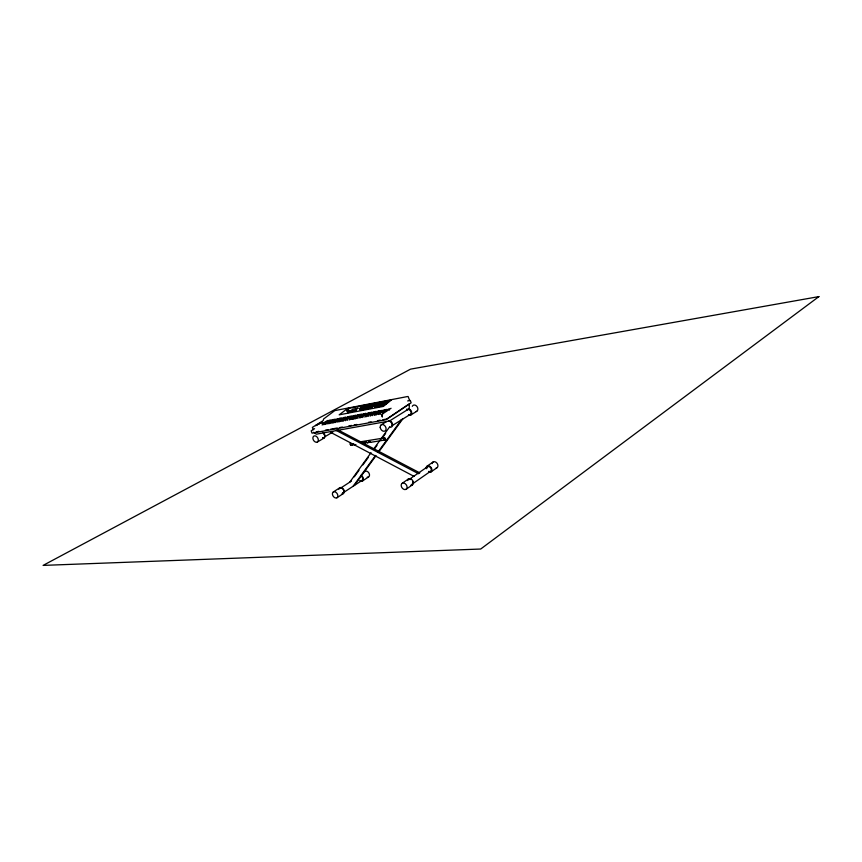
<?xml version="1.0" encoding="UTF-8"?>
<svg xmlns="http://www.w3.org/2000/svg" width="862" height="862" viewBox="0 0 862 862"><rect width="100%" height="100%" fill="white"/><g stroke="black" fill="none" stroke-linecap="round" stroke-linejoin="round"><path stroke-width="1.29" d="M382.965 413.695L382.987 412.37L388.363 409.084L389.085 408.944L389.452 410.021M380.444 414.159L380.465 412.844L385.842 409.558L386.564 409.418L386.941 410.484M368.246 416.421L368.279 415.107L373.677 411.842L374.388 411.702L374.765 412.769M372.61 415.613L372.643 414.299L378.041 411.023L378.752 410.883L379.118 411.95M362.288 417.531L362.32 416.217L368.451 412.823M364.001 417.208L364.033 415.904L369.453 412.639L370.154 412.499L370.531 413.555M357.935 418.339L357.967 417.036L363.398 413.771L364.098 413.641L364.464 414.687M343.582 421.001L343.615 419.708L349.088 416.465L349.767 416.335L350.134 417.37M347.709 420.236L347.752 418.932L353.204 415.689L353.894 415.559L354.26 416.605M368.613 441.419C369.055 444.555 367.762 438.607 370.628 442.325L385.282 439.932A1.218 0.894 57.9 0 0 384.571 437.896L359.573 441.947M352.698 443.79C353.032 447.152 351.718 441.225 354.605 444.835L355.92 444.544M361.825 442.238L361.986 443.445M369.378 408.125C368.602 406.832 369.399 404.526 370.574 407.866M370.789 407.694L370.261 406.314L368.677 406.81M371.641 405.937L370.488 406.239L370.962 405.927M369.539 406.142C365.919 404.881 373.041 412.09 369.055 406.099M367.794 408.135C370.315 407.564 365.984 406.465 367.061 407.263M366.231 408.2L367.869 407.176M367.212 406.595L367.621 408.566M365.973 408.437L365.714 406.918L367.234 406.487M364.583 408.028L365.456 407.349M364.076 408.911C363.333 410.107 364.173 408.038 363.85 407.112C365.337 405.69 367.309 409.31 365.326 409.353M363.624 407.823L361.975 408.469M363.667 407.758C361.221 408.469 363.161 407.974 362.848 407.866M361.706 409.299C361.598 403.082 362.719 411.034 363.602 409.612M361.469 408.006L362.633 407.23L363.441 409.407M361.178 408.362L364.572 405.97L364.335 405.431L363.495 406.562M359.993 408.879C362.105 408.717 359.282 406.886 360.305 409.967M371.813 407.155L371.597 405.452L372.028 407.047L370.94 407.327L370.466 406.024L371.834 405.808M370.326 406.39L368.968 406.961M370.531 406.217L371.21 405.56L370.66 406.25M370.078 407.004L369.507 407.23L370.089 406.95M367.331 407.92L366.684 408.179M368.096 406.681L369.238 406.045M366.641 407.543L367.966 406.799L366.856 407.403M366.253 408.879L364.874 409.375L365.531 409.008M368.537 407.737C368.947 405.323 367.18 406.864 369.195 406.401M363.182 409.579L362.18 407.252L361.415 408.017M364.432 408.028L366.781 405.862L365.035 407.489M364.303 407.941L365.714 407.424M368.333 408.308C366.339 409.73 364.615 405.614 367.309 405.711L363.969 407.554L364.561 407.564M363.516 407.748L363.936 409.084M363.322 408.297L362.751 408.523M361.113 408.211L359.745 408.707L361.103 408.071L359.766 408.696L360.187 408.329L361.038 409.859L360.866 408.092L361.253 409.698L360.381 410.226L361.404 409.612M361.286 407.974L362.008 407.306L363.117 409.461M360.919 408.76L360.348 408.976L360.93 408.707M359.81 408.803L360.531 408.189L361.049 410.021M370.929 406.045L371.597 405.452M370.304 406.401L369.582 406.853M363.71 407.575C363.861 405.269 367.05 411.562 365.499 407.209L364.26 407.834M362.579 407.198L361.286 407.845L362.008 407.306M349.907 481.987L371.037 452.679M373.386 449.425L389.818 426.636M354.304 476.826L359.001 470.318M362.913 464.887L368.397 457.302M374.658 448.617L377.006 445.363M381.704 438.855L385.616 433.435M353.517 485.748L375.53 455.427M377.89 452.184L401.487 419.697M376.015 455.696L354.778 484.918L353.323 485.877M378.375 452.453L402.759 418.91L401.304 419.816M365.283 441.689L365.413 443.143L365.423 441.613M372.438 406.67L371.834 405.431L371.102 405.991L371.942 405.603M366.005 406.864L367.104 406.368M371.253 405.549L370.477 406.067L371.694 405.883M368.16 408.577L367.966 408.685M370.348 406.605C368.203 407.209 371.77 410.129 368.99 405.959M367.74 407.392L367.083 407.521M364.357 408.34L364.658 408.566M364.066 409.364L363.107 407.661M362.352 407.909C361.534 408.006 363.311 407.834 362.212 408.394M361.577 409.515L360.866 408.092M364.885 406.961L363.645 407.349L364.098 408.62M364.41 406.842C362.837 408.157 366.027 406.099 364.594 407.133C365.585 408.286 365.413 410.851 364.303 407.273M366.339 408.006L366.328 406.508L367.234 408.663L366.501 406.444L366.005 406.983M359.928 408.739L360.531 408.179M367.19 406.541L366.695 406.724M365.369 406.196L366.21 405.075L365.854 406.099L362.59 407.866M376.651 405.388L378.914 403.481L375.746 405.56M373.397 404.655L374.033 403.556L372.944 404.149L373.882 404.246M375.067 404.332L375.918 403.2L375.649 404.159M374.528 404.44L372.546 406.002L374.496 404.397M372.847 406.11L376.155 403.739M371.953 406.282L375.972 403.772M376.974 403.966L377.825 402.823L377.47 403.869L376.101 404.019L373.839 405.927M377.33 403.06L377.707 404.321L377.168 403.276M377.621 403.007L377.922 404.073M374.733 405.754L378.062 403.373M377.19 403.922L377.89 403.405M373.537 403.793L373.914 405.054L373.365 404.009M373.181 404.698L373.774 404.203M374.83 403.782L375.918 403.2M375.423 403.427L375.692 404.709M360.402 408.502L364.572 405.97M363.85 405.657L364.217 406.918L363.678 405.883M363.258 406.024L364.335 405.431M360.736 408.469L362.773 406.821M365.725 405.302L366.091 406.552M365.132 405.657L366.21 405.075M365.887 405.345L366.221 406.465L365.725 405.162M365.585 406.153L366.285 405.646M361.404 406.379L362.482 405.797L362.202 406.756L361.404 406.379L362.148 406.067L362.062 406.778M361.857 406.121L362.363 407.273L361.814 406.239M362.266 405.97L362.686 407.004L361.986 405.883M361.641 406.918L362.719 406.336M361.846 406.875L362.546 406.368M364.098 406.271L364.012 405.7M383.116 405.765L388.999 401.132L383.116 405.765L374.733 407.36L380.648 402.737L374.711 407.306M370.509 405.959L371.608 407.22M371.113 405.98L371.867 405.463M370.832 406.476L374.011 404.073M364.529 407.845L368.193 405.194M373.666 404.246L368.139 405.366L365.434 407.5M365.326 408.286L364.885 408.469M366.835 407.123L367.858 406.907L367.007 407.026M368.096 406.552L368.817 406.013M361.48 407.554L361.857 409.094M363.667 407.252L364.421 407.015M366.339 406.886L367.072 406.336M367.858 406.983L367.212 407.317L367.934 406.767M386.122 403.793L383.245 405.7L383.579 406.196M379.937 405.259L380.228 405.98L380.961 405.431L380.573 404.784L381.952 402.629L382.243 403.351L383.418 403.125M379.399 405.011L383.353 403.847L383.655 404.58M380.756 404.009L384.711 402.845L385.002 403.567M385.023 402.414L384.161 402.608L388.266 401.789M380.228 405.98L383.03 405.043L382.297 405.593L381.995 404.86M382.297 405.593L384.377 404.03L382.631 404.397M375.304 407.209L378.073 404.86L386.909 402.791L383.978 403.384M382.103 402.996L386.198 402.188M383.515 404.224L385.562 403.804L375.983 406.411L384.064 404.461M386.769 402.446L386.187 403.341M383.471 405.366L384.204 404.817M378.073 404.86L377.481 405.754L379.248 404.634L379.539 405.366M378.838 404.741L380.605 403.631L380.896 404.353M376.123 406.767L382.976 402.813M377.297 406.541L378.763 405.474M382.943 403.955L382.653 403.233L381.931 403.782L382.319 404.429L381.403 405.754M378.17 406.368L380.077 405.603M380.088 405.636L382.178 404.073M382.803 403.61L384.711 402.845M378.709 404.397L380.605 403.631M382.653 403.233L380.056 403.394L389.021 401.186M412.952 483.56L430.407 471.395M405.948 489.379A3.588 2.608 55.6 0 0 405.259 483.722A3.588 2.608 55.6 0 0 401.207 485.748A3.588 2.608 55.6 0 0 405.948 489.379L412.251 484.983M430.795 472.053L436.754 467.894M362.6 408.222L364.626 406.465M410.129 478.755L427.649 466.687M402.317 483.194L408.653 478.841M427.261 466.03L433.252 461.913M371.199 407.047L371.942 406.724M369.292 405.894C368.494 408.717 372.309 407.575 370.003 408.329M372.265 406.886L371.727 405.431M369.302 406.325L368.376 406.713M368.279 408.286L367.697 406.778M361.512 407.726L362.18 407.252M363.333 407.898L362.783 408.168L366.458 405.614M363.398 408.049L363.311 408.114M361.361 409.784L360.822 410.204M391.068 408.265L381.543 414.59L382.394 417.014L382.028 415.268M336.859 497.816A3.426 2.37 57.2 0 0 336.094 492.428A3.426 2.37 57.2 0 0 332.441 494.346A3.426 2.37 57.2 0 0 336.859 497.816L343.324 493.57M362.374 481.05L368.505 477.009M342.947 492.935L362.008 480.425M351.491 481.028L340.253 488.345A2.661 1.864 57.1 0 1 341.815 488.398M333.389 491.911L339.876 487.709M314.587 428.683L311.204 430.828L312.044 433.144L386.014 419.729L411.131 402.813L410.312 400.442L407.661 400.938M385.282 439.932L385.088 440.051A1.218 0.894 57.9 0 0 384.377 438.015L384.571 437.896M370.628 442.325L368.72 441.182M361.932 442.26L363.85 443.294L361.771 442.281M392.199 425.612L410.204 414.46M410.592 415.118L416.745 411.303M365.563 441.743L367.32 442.756L365.391 441.71M370.606 407.834L370.024 406.325M361.437 409.59L361.006 408.222M353.398 443.908L352.601 443.779M351.136 445.385L351.33 445.266A1.185 0.851 58.5 0 1 350.618 443.273L350.435 443.391A1.185 0.851 58.5 0 0 351.136 445.385L353.118 444.986M378.871 413.221L375.972 414.988L376.004 413.674L382.114 410.258L382.48 411.325L381.769 411.454M380.465 413.329L378.537 414.514L378.569 413.189L383.946 409.913L384.667 409.773L385.034 410.84M381.306 424.772L386.747 421.443M376.22 414.126L374.291 415.301L374.323 413.986L379.711 410.711L380.422 410.571L380.799 411.637M372.007 414.913L370.067 416.087L370.1 414.773L375.498 411.497L376.209 411.368L376.586 412.424M367.654 415.721L365.714 416.896L365.747 415.581L371.166 412.316L371.867 412.176L372.233 413.243M361.728 416.82L359.788 417.995L359.82 416.691L365.24 413.426L365.941 413.297L366.318 414.342M353.959 418.264L352.008 419.438L352.052 418.135L357.493 414.881L358.183 414.751L358.56 415.796M356.62 417.37L353.7 419.126L353.732 417.822L359.174 414.568L359.874 414.439L360.241 415.484M357.342 417.639L355.392 418.803L355.424 417.51L360.866 414.245L361.555 414.116L361.932 415.172M351.437 418.738L349.487 419.902L349.519 418.609L354.972 415.355L355.661 415.225L356.038 416.271M343.873 420.139L341.912 421.302L341.955 420.02L348.108 416.648M347.203 419.525L345.253 420.688L345.285 419.395L350.748 416.152L351.437 416.023L351.804 417.057M338.141 420.807L335.199 422.552L335.232 421.27L340.716 418.027L341.395 417.908L341.761 418.943M339.682 420.925L337.721 422.089L337.764 420.796L343.916 417.434M342.419 420.009L339.477 421.755L339.509 420.473L344.983 417.23L345.673 417.1L346.039 418.145M333.874 422.003L331.902 423.167L331.945 421.884L337.441 418.652L338.475 419.557M335.512 421.701L333.551 422.854L333.594 421.572L339.747 418.21M317.345 442.034A3.459 2.424 59.5 0 0 316.537 436.506A3.459 2.424 59.5 0 0 312.917 438.618A3.459 2.424 59.5 0 0 317.345 442.034L324.004 438.111M328.325 422.639L325.373 424.373L325.416 423.102L330.911 419.869L331.956 420.775M329.737 422.768L327.765 423.932L327.808 422.649L333.303 419.428L334.348 420.333M332.452 421.874L329.499 423.608L329.543 422.326L335.027 419.104L336.072 420.009M324.78 436.797L332.851 432.045M322.119 424.977L324.09 423.824M325.717 423.522L323.746 424.675L323.789 423.404L329.295 420.182L330.232 421.098M322.162 423.705L327.679 420.484L328.616 421.399M364.938 408.847L365.617 408.513M366.878 406.961L366.372 407.241L366.932 406.789M365.456 409.041L364.443 407.209M372.136 406.972L371.436 405.485M366.027 408.685L365.369 407.22M368.828 406.174L368.096 406.411L369.367 407.618M370.272 408.028L369.863 406.368M369.248 407.661L368.289 406.261M367.632 407.306L367.374 407.554M365.089 408.62L363.365 408.976M363.775 409.536L363.204 409.612M366.953 408.082L365.844 406.778M367.988 408.405L367.212 408.933L368.031 408.771M368.85 406.379L369.539 408.222M371.931 407.446L371.102 407.597M364.324 407.047L363.85 405.528M365.693 408.954L364.594 406.789M369.292 407.985L368.419 407.974M362.245 407.403L361.717 407.694M362.816 409.515L361.965 407.327M361.404 409.288L361.512 409.299M370.563 407.543L370.671 407.543M361.049 409.795L360.338 408.254M364.788 408.728L363.667 409.331M372.944 404.149L373.817 403.739L374.13 404.795M376.737 403.416L377.502 403.104L377.459 403.761M374.27 404.106L368.139 405.366M362.503 406.508L362.482 407.176M377.858 403.545L377.825 404.235M376.209 404.235L374.42 405.431M380.056 403.394L381.23 403.168M387.394 401.983L386.219 402.209L387.081 402.015M364.432 406.659L364.13 405.603M366.425 406.282L365.854 405.269M376.123 404.418L375.552 403.405M384.861 403.211L386.909 402.791M376.575 405.226L378.116 403.869M365.553 405.517L365.941 406.034M373.612 404.558L374.033 404.957L373.537 403.653M366.221 407.36L368.613 406.907M316.268 431.808L318.886 431.334M325.416 430.149L328.023 429.675M330.631 429.201L337.171 428.015M339.779 427.541L342.386 427.067M348.916 425.882L351.534 425.408M354.142 424.934L356.76 424.46M368.516 422.326L371.123 421.852M377.653 420.656L380.271 420.182M382.879 419.708L386.801 418.997L409.385 403.782L409.202 408.663L389.473 421.012L316.365 434.179L313.66 432.282M363.656 443.413L365.607 443.025M367.126 442.874L369.098 442.475M362.676 409.536L361.814 407.381M364.809 409.105L363.883 407.09M337.236 429.524L419.794 472.872L418.544 473.723L335.932 430.289M330.523 432.293L414.116 476.417M365.747 406.024L365.994 406.573M377.33 402.92L377.944 404.138M375.703 403.373L375.918 404.601L375.423 403.297M360.004 408.426L360.876 409.859L359.874 408.513M367.535 406.821L367.945 408.534L366.943 406.336L367.632 408.707L366.673 406.39M363.85 407.112L364.4 408.631M363.279 407.629L363.764 409.191M371.059 405.614L371.587 407.23M383.278 402.769L383.676 403.416M381.295 404.246L381.586 404.968M380.131 404.472L379.345 406.153M313.229 429.707L312.389 427.39L323.207 420.57L323.616 418.975L334.801 410.603L407.166 396.606L408.114 396.52L409.709 400.647M407.004 410.043A2.758 2.069 58.4 0 1 410.786 411.389A2.758 2.069 58.4 0 1 409.116 414.654M389.926 421.443A2.812 2.08 58.4 0 1 390.508 421.787M391.036 422.272A2.812 2.08 58.4 0 1 391.467 422.865M391.768 423.533A2.812 2.08 58.4 0 1 391.79 425.483M426.765 468.659A2.737 2.026 55.5 0 1 428.942 466.579A2.737 2.026 55.5 0 1 431.312 469.855A2.737 2.026 55.5 0 1 428.716 471.363M426.14 468.562A3.491 2.586 55.5 0 1 428.92 465.9A3.491 2.586 55.5 0 1 431.937 470.07A3.491 2.586 55.5 0 1 428.64 471.999M432.131 463.616A3.47 2.586 55.4 0 1 434.901 461.773A3.47 2.586 55.4 0 1 437.853 465.092A3.47 2.586 55.4 0 1 436.097 468.088M408.426 408.803A3.523 2.64 58.4 0 1 411.724 412.898A3.523 2.64 58.4 0 1 408.448 415.139M406.498 409.482A3.523 2.64 58.4 0 1 407.036 409.041M407.532 480.576A3.567 2.597 55.6 0 1 410.571 478.798A3.567 2.597 55.6 0 1 413.394 482.709A3.567 2.597 55.6 0 1 410.84 485.155M408.61 479.832A2.791 2.036 55.6 0 1 409.041 479.509M410.14 479.358A2.791 2.036 55.6 0 1 410.743 479.552M412.575 481.642A2.791 2.036 55.6 0 1 412.736 482.311M412.736 482.957A2.791 2.036 55.6 0 1 412.586 483.539M412.284 484.002A2.791 2.036 55.6 0 1 411.864 484.315M412.305 406.314A3.502 2.64 58.4 0 1 417.036 406.605A3.502 2.64 58.4 0 1 416.098 411.53M388.493 420.548A3.599 2.651 58.4 0 1 392.49 423.867A3.599 2.651 58.4 0 1 390.066 427.218M360.973 475.35A3.34 2.37 57.1 0 1 363.301 479.778A3.34 2.37 57.1 0 1 359.713 480.565M360.909 475.964A2.618 1.853 57.1 0 1 362.773 478.539A2.618 1.853 57.1 0 1 361.534 480.576M364.669 471.686A3.319 2.37 57.1 0 1 369.13 473.421A3.319 2.37 57.1 0 1 367.234 477.182M322.507 432.196A3.437 2.414 59.5 0 1 324.974 435.989A3.437 2.414 59.5 0 1 322.722 438.327M323.627 437.476A2.694 1.896 59.5 0 1 322.625 437.637M323.487 433.629A2.694 1.896 59.5 0 1 324.198 434.825M339.391 488.097A3.405 2.37 57.1 0 1 343.916 489.918A3.405 2.37 57.1 0 1 342.042 493.732M338.906 489.347A3.405 2.37 57.1 0 1 339.068 488.657M343.335 492.633A2.661 1.864 57.1 0 1 342.483 493.086M342.85 489.196A2.661 1.864 57.1 0 1 343.248 489.767M343.55 490.392A2.661 1.864 57.1 0 1 343.593 492.191M356.243 410.441L354.648 411.293L356.243 410.441M349.272 410.42L347.16 411.551L349.272 410.42M383.428 438.866L384.43 439.771L383.504 438.747M383.838 438.607C384.172 441.182 385.82 437.767 383.838 438.607M348.313 409.525L346.696 410.355L348.313 409.525M371.662 406.088L371.123 406.347L371.662 406.067M365.434 407.866L364.895 408.125L365.434 407.845M391.273 400.119L383.191 406.465L339.175 414.837L347.429 408.588L391.273 400.119M354.163 410.689L353.312 411.336L354.163 410.689M354.81 410.549L353.97 411.185L354.81 410.549M357.999 408.168L355.521 410.064L350.371 411.045L352.849 409.159L357.999 408.168M350.026 411.476L347.968 412.629L350.026 411.476M350.543 411.379L349.164 412.424L351.222 411.249L350.543 411.379M351.707 411.152L350.328 412.208L352.386 411.023L351.707 411.152M352.978 410.915L351.599 411.961L353.657 410.786L352.978 410.915M369.389 405.905L368.667 406.455L369.389 405.905M818.9 296.603L480.705 549.029L43.1 565.397L410.56 369.141L818.9 296.603M370.617 406.034L371.263 405.711L370.649 406.024M322.366 422.121L315.707 425.591L322.366 422.121M380.217 427.455A3.62 2.651 58.4 0 0 384.969 431.022A3.62 2.651 58.4 0 0 384.236 425.214A3.62 2.651 58.4 0 0 380.217 427.455"/></g></svg>
